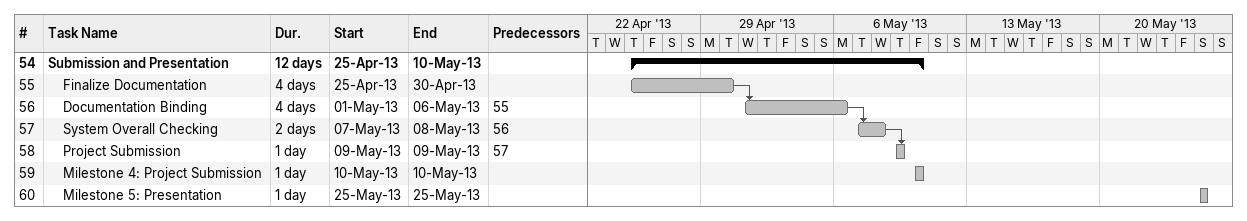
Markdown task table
| ID | Level | Task | Duration | Start | Finish | Predecessors |
|---|---|---|---|---|---|---|
| 54 | 1 | **Submission and Presentation** | 12d | 2013-04-25 | 2013-05-10 |  |
| 55 | 2 | Finalize Documentation | 4d | 2013-04-25 | 2013-04-30 |  |
| 56 | 2 | Documentation Binding | 4d | 2013-05-01 | 2013-05-06 | 55 |
| 57 | 2 | System Overall Checking | 2d | 2013-05-07 | 2013-05-08 | 56 |
| 58 | 2 | Project Submission | 1d | 2013-05-09 | 2013-05-09 | 57 |
| 59 | 2 | Milestone 4: Project Submission | 1d | 2013-05-10 | 2013-05-10 |  |
| 60 | 2 | Milestone 5: Presentation | 1d | 2013-05-25 | 2013-05-25 |  |
